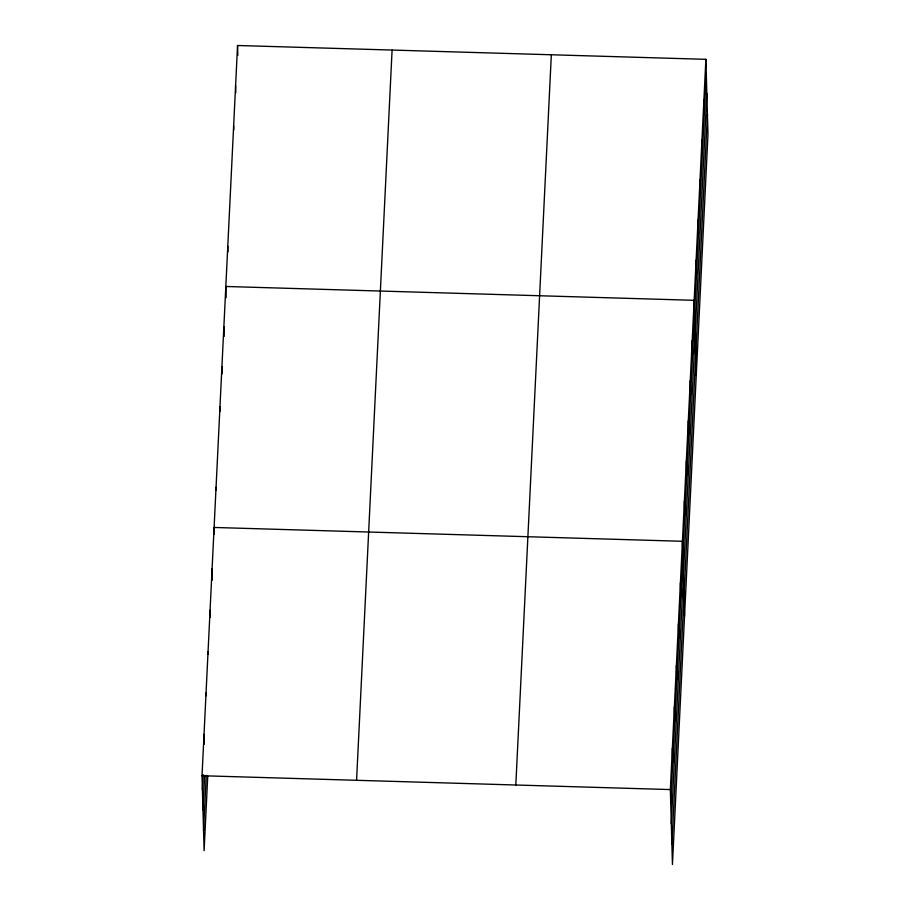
<?xml version="1.0" encoding="UTF-8"?>
<svg xmlns="http://www.w3.org/2000/svg" width="910" height="910" viewBox="0 0 910 910"><rect width="100%" height="100%" fill="white"/><g stroke="black" fill="none" stroke-linecap="round" stroke-linejoin="round"><path stroke-width="1.36" d="M207.73 776.184L204.113 850.668L202.02 775.73L237.555 45.5L705.887 59.332L707.98 134.27L672.444 864.5L670.351 789.573L705.887 59.332M202.407 789.789L203.146 774.615M202.975 809.877L204.648 775.388M203.556 830.58L206.24 775.4M356.572 780.302L392.096 50.061M515.811 785L551.335 54.771M670.75 803.621L706.285 73.391M671.307 823.709L706.842 93.48M671.887 844.412L707.423 114.171M202.02 775.73L670.351 789.573M703.931 99.497L704.329 113.545M701.985 139.662L702.372 153.71M700.029 179.827L700.416 193.875M698.072 219.981L698.459 234.041M696.116 260.146L696.514 274.206M696.252 375.238L694.159 300.311L225.828 286.479L226.135 297.718M692.214 340.476L692.601 354.525M690.258 380.642L690.644 394.69M688.301 420.795L688.688 434.855M686.345 460.96L686.743 475.02M684.388 501.126L684.786 515.174M684.536 616.218L682.443 541.291L214.1 527.459L214.294 534.477M680.43 582.673L680.816 596.721M678.416 624.044L678.803 638.103M676.392 665.426L676.79 679.486M674.378 706.808L674.776 720.856M672.365 748.191L672.763 762.239M237.555 45.5L237.828 55.339M235.599 85.665L235.792 92.683M233.642 125.83L233.756 130.039M227.784 246.314L227.932 251.933M223.871 326.644L224.144 336.473M221.915 366.798L222.108 373.828M219.958 406.963L220.083 411.183M216.057 487.294L216.136 490.103M212.087 568.83L212.394 580.079M210.073 610.212L210.267 617.242M208.06 651.594L208.14 654.404M206.047 692.976L206.126 695.786M204.033 734.359L204.306 744.187"/></g></svg>
